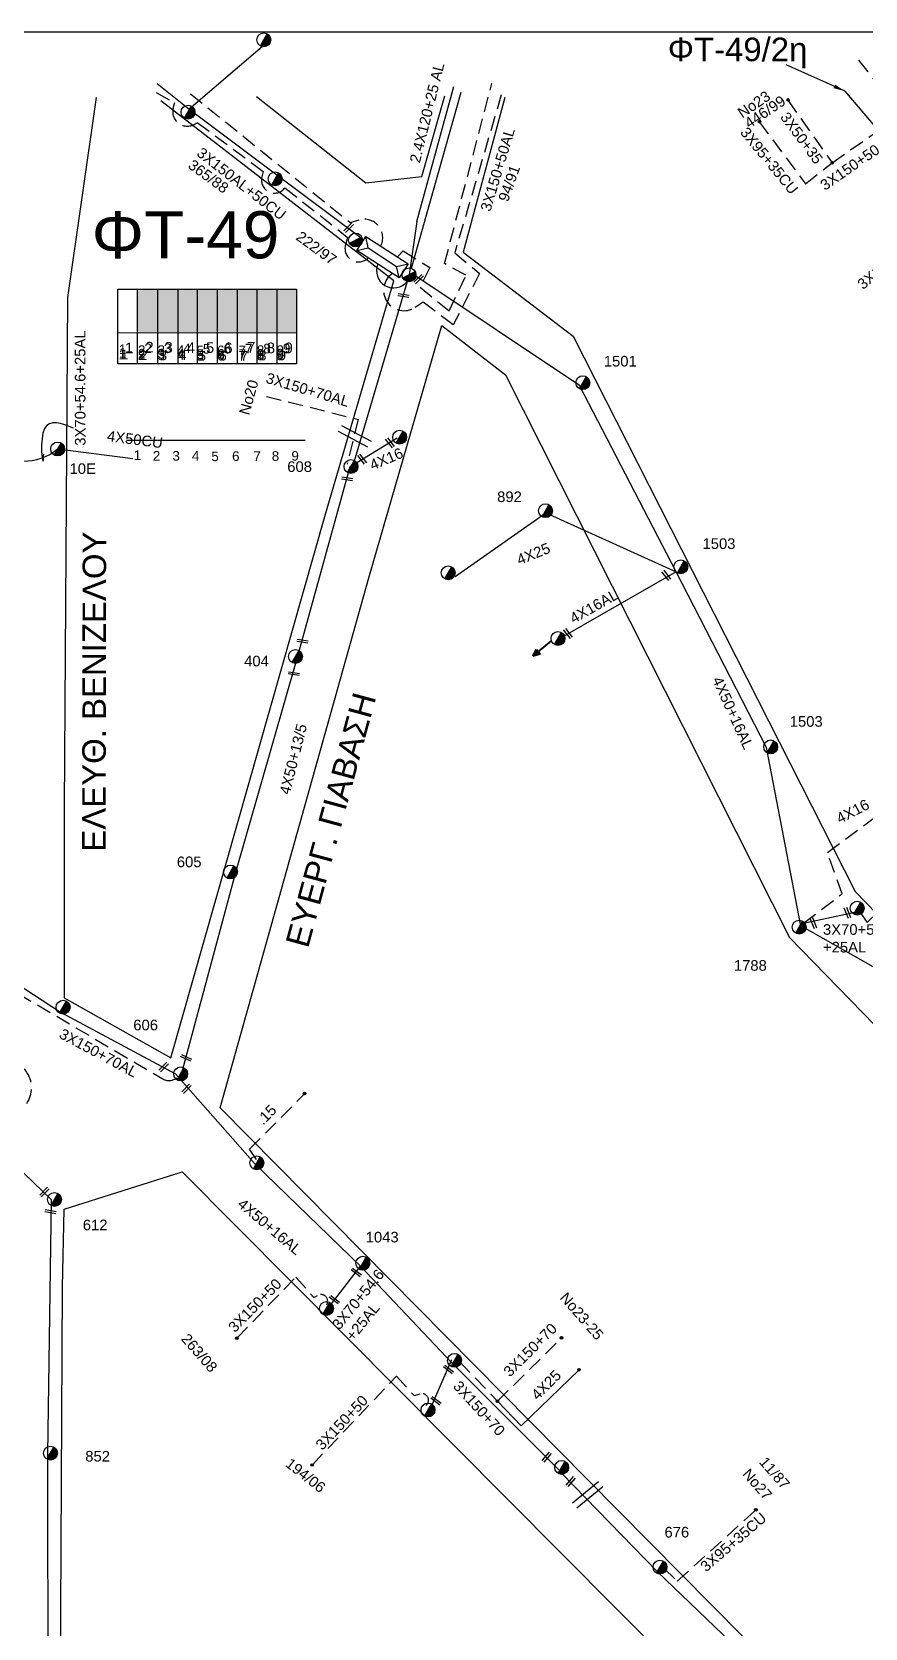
# Model space of a CAD drawing. Header units: millimetres. Extents: x 839 to 3144, y 747 to 1790.
# Drawn here: x 1773.4 to 1914.9, y 1506.4 to 1777.4 of the extents above; entities that cross this region are included whole.
import ezdxf
from ezdxf.enums import TextEntityAlignment as Align

# ---------------------------------------------------------------- set-up
doc = ezdxf.new("R2010")
doc.units = ezdxf.units.MM
doc.linetypes.add('DASHED', pattern=[19.05, 12.7, -6.35])
for name, color, linetype in [('Pillar OTE', 7, 'Continuous'), ('Γέφυρες Εναερίου Δικτύου', 7, 'DASHED'), ('Γυμνά εναέρια ΧΤ (3Φ)   4x16AL', 7, 'Continuous'), ('Γυμνά εναέρια ΧΤ και ΦΟΠ (3Φ)   4x50+16AL', 7, 'Continuous'), ('Εναέρια παροχή ΧΤ 4x16', 7, 'SYN_LINE'), ('Εναέρια παροχή ΧΤ 4x25', 7, 'SYN_LINE'), ('Επίτονοι', 7, 'Continuous'), ('Επιγραφές - Σχήματα', 7, 'Continuous'), ('Καλώδια ΧΤ   3x150+50AL', 7, 'DASHED'), ('Καλώδια ΧΤ   3x150+70AL', 7, 'DASHED'), ('Καλώδια ΧΤ   3x150AL+50CU', 7, 'DASHED'), ('Καλώδια ΧΤ   3x48+38+16.5', 7, 'DASHED'), ('Καλώδια ΧΤ   3x95+35CU', 7, 'DASHED'), ('Καλώδια ΧΤ   4x50+13-5', 7, 'Continuous'), ('Καλώδια ΧΤ   4x50CU', 7, 'DASHED'), ('Μηχανική τομή', 7, 'Continuous'), ('Στύλος ΦΜ', 7, 'Continuous'), ('Στύλος ΦΜ @ 1', 7, 'Continuous'), ('Συνδέσεις', 7, 'Continuous'), ('Συνεστραμμένα ΧΤ   3x70+54.6+25AL', 7, 'SYN_LINE'), ('Τομή', 7, 'Continuous'), ('Υποσταθμός εναέριος 2 στύλων', 7, 'Continuous'), ('Υποσταθμός πόλεως', 7, 'Continuous'), ('Υπόβαθρο ΔΕΗ', 7, 'Continuous'), ('Υπόγεια Καλώδια Δικτύου ΧΤ   .15', 7, 'DASHED')]:
    doc.layers.add(name, color=color, linetype=linetype)
doc.styles.get("Standard").update_dxf_attribs({"font": 'ARIAL.TTF'})
doc.linetypes.add('SYN_LINE', pattern='A,0.5,-0.0001,["/\\/\\/\\/",Standard,S=0.1,R=0,X=0,Y=-0.05],-0.25', length=0.7501)
doc.dimstyles.new('ISO-25', dxfattribs={"dimtxt": 2.5, "dimasz": 2.5, "dimexe": 1.25, "dimexo": 0.625, "dimtad": 1, "dimtxsty": 'Standard', "dimcen": 2.5, "dimadec": 0, "dimazin": 0, "dimtfac": 1, "dimtmove": 0, "dimatfit": 3, "dimfxl": 1, "dimarcsym": 0})

# ---------------------------------------------------------------- blocks, each defined once
blk = doc.blocks.new('ΥΠΑΡΧΩΝ ΤΣΙΜΕΝΤΕΝΙΟΣ ΣΤΥΛΟΣ')
at = {"layer": 'Στύλος ΦΜ'}
blk.add_hatch(color=7, dxfattribs=at).paths.add_polyline_path([(-1.29, -2.28, 0.574793), (2.62, 0, 0.268822), (1.3, 2.27)])
at = {"layer": 'Στύλος ΦΜ', "color": 7}
blk.add_line((-1.29, -2.28), (1.3, 2.27), dxfattribs=at)
blk.add_circle((0, 0), 2.62, dxfattribs=at)
at = {"layer": 'Στύλος ΦΜ', "flags": 4}
for tag, p in [('ΑΡΙΘΜΟΣ', (-4.68, 8.05)), ('ΤΥΠΟΣ', (-4.91, 3.03))]:
    blk.add_attdef(tag, p, '', height=4, dxfattribs=at)
blk = doc.blocks.new('ΤΟΜΗ')
at = {"layer": 'Τομή', "ltscale": 40}
for p, q in [((-5.68, 0), (5.68, 0)), ((5.68, -2.33), (-5.68, -2.33))]:
    blk.add_line(p, q, dxfattribs=at)
blk = doc.blocks.new('ΕΠΙΤΟΝΟΣ')
at = {"layer": 'Επίτονοι', "lineweight": 40, "ltscale": 40}
blk.add_hatch(color=256, dxfattribs=at).paths.add_polyline_path([(-1.13, 6.47), (0, 9.1), (1.13, 6.47)])
for p, q in [((-1.13, 6.47), (0, 9.1)), ((1.13, 6.47), (-1.13, 6.47)), ((-1.13, 6.47), (0, 6.47)), ((0, 9.1), (1.13, 6.47)), ((0, 6.47), (0, 0))]:
    blk.add_line(p, q, dxfattribs=at)
blk = doc.blocks.new('ΥΠΟΣΤΑΘΜΟΣ ΕΝΑΕΡΙΟΣ ΕΠΙ 2 ΣΤΥΛΩΝ')
at = {"layer": 'Υποσταθμός εναέριος 2 στύλων', "linetype": 'Continuous'}
for points in [[(-11.97, -2.11, 0.574793), (-8.45, -0.07, 0.268822), (-9.64, 1.98)], [(9.68, -2.15, 0.574793), (13.19, -0.1, 0.268822), (12.01, 1.95)]]:
    blk.add_hatch(color=256, dxfattribs=at).paths.add_polyline_path(points)
for p, q in [((-11.97, -2.11), (-9.64, 1.98)), ((9.68, -2.15), (12.01, 1.95))]:
    blk.add_line(p, q, dxfattribs=at)
for centre in [(-10.81, -0.07), (10.84, -0.1)]:
    blk.add_circle(centre, 2.36, dxfattribs=at)
at = {"layer": 'Υποσταθμός πόλεως', "linetype": 'Continuous', "ltscale": 40}
blk.add_lwpolyline([(-8.57, 2.82), (8.57, 2.82), (8.57, -2.82), (-8.57, -2.82)], close=True, dxfattribs=at)
for points in [[(-5.75, 0), (-8.57, 2.82)], [(-8.57, -2.82), (-5.75, 0)], [(-5.75, 0), (5.75, 0)], [(5.75, 0), (8.57, 2.82)], [(8.57, -2.82), (5.75, 0)]]:
    blk.add_lwpolyline(points, dxfattribs=at)
at = {"layer": 'Υποσταθμός εναέριος 2 στύλων', "ltscale": 40, "flags": 1}
for tag, p in [('ΜΕΤΑΣΧΗΜΑΤΙΣΜΟΣ', (14.09, 2.51)), ('ΙΣΧΥΣ', (14.07, -0.28)), ('ΑΡΙΘΜΟΣ', (14.19, -3))]:
    blk.add_attdef(tag, p, '', height=1.8, dxfattribs=at)
blk = doc.blocks.new('ΜΗΧΑΝΙΚΗ ΤΟΜΗ')
at = {"layer": 'Μηχανική τομή', "ltscale": 40}
for p, q in [((-1.89, 0.78), (1.89, 0.78)), ((1.89, 0), (-1.89, 0))]:
    blk.add_line(p, q, dxfattribs=at)
blk = doc.blocks.new('A$C3F94617C')
at = {"layer": 'Μηχανική τομή', "xscale": 0.5, "yscale": 0.5, "zscale": 0.5}
blk.add_blockref('ΜΗΧΑΝΙΚΗ ΤΟΜΗ', (0.95, 0), dxfattribs=at)
blk = doc.blocks.new('_ΣΥΝΔΕΣΗ')
at = {"layer": 'Συνδέσεις', "linetype": 'SYN_LINE', "ltscale": 40}
blk.add_hatch(color=256, dxfattribs=at).paths.add_polyline_path([(0.5, -0.01, 1), (-0.5, -0.01, 1)])
at = {"layer": 'Συνδέσεις'}
blk.add_circle((0, -0.01), 0.5, dxfattribs=at)

msp = doc.modelspace()

# ---------------------------------------------------------------- hatches: boundary and pattern name
at = {"layer": 'Καλώδια ΧΤ   3x150AL+50CU', "linetype": 'DASHED', "ltscale": 0.2}
h = msp.add_hatch(color=1, dxfattribs=at)
h.dxf.hatch_style = 1
h.paths.add_polyline_path([(1794.81, 1733.7), (1791.37, 1733.7), (1791.37, 1726.34), (1794.81, 1726.34)])
h = msp.add_hatch(color=151, dxfattribs=at)
h.dxf.hatch_style = 1
h.paths.add_polyline_path([(1798.25, 1733.7), (1794.81, 1733.7), (1794.81, 1726.34), (1798.25, 1726.34)])
h = msp.add_hatch(color=62, dxfattribs=at)
h.dxf.hatch_style = 1
h.paths.add_polyline_path([(1801.55, 1733.7), (1798.25, 1733.7), (1798.25, 1726.34), (1801.55, 1726.33)])
h = msp.add_hatch(color=173, dxfattribs=at)
h.dxf.hatch_style = 1
h.paths.add_polyline_path([(1804.94, 1733.7), (1801.55, 1733.7), (1801.55, 1726.33), (1804.94, 1726.33)])
h = msp.add_hatch(color=2, dxfattribs=at)
h.dxf.hatch_style = 1
h.paths.add_polyline_path([(1808.33, 1733.7), (1804.94, 1733.7), (1804.94, 1726.33), (1808.33, 1726.33)])
h = msp.add_hatch(color=30, dxfattribs=at)
h.dxf.hatch_style = 1
h.paths.add_polyline_path([(1811.67, 1733.7), (1808.33, 1733.7), (1808.33, 1726.33), (1811.67, 1726.32)])
h = msp.add_hatch(color=133, dxfattribs=at)
h.dxf.hatch_style = 1
h.paths.add_polyline_path([(1815.06, 1733.7), (1811.67, 1733.7), (1811.67, 1726.32), (1815.06, 1726.32)])
h = msp.add_hatch(color=27, dxfattribs=at)
h.dxf.hatch_style = 1
h.paths.add_polyline_path([(1818.38, 1733.7), (1815.06, 1733.7), (1815.06, 1726.32), (1818.38, 1726.32)])

# ---------------------------------------------------------------- linework, layer by layer
at = {"layer": 'Pillar OTE', "ltscale": 40}
for points in [[(1788.04, 1721.06), (1788.04, 1733.7), (1818.38, 1733.7), (1818.38, 1721.03), (1788.04, 1721.06)], [(1791.37, 1721.06), (1791.37, 1733.7)], [(1794.81, 1721.06), (1794.81, 1733.7)], [(1798.25, 1721.05), (1798.25, 1733.7)], [(1801.55, 1721.05), (1801.55, 1733.7)], [(1804.93, 1721.05), (1804.94, 1733.7)], [(1808.33, 1721.04), (1808.33, 1733.7)], [(1811.67, 1721.04), (1811.67, 1733.7)], [(1815.06, 1721.04), (1815.06, 1733.7)], [(1788.04, 1726.35), (1818.38, 1726.32)], [(1789.48, 1708.1), (1819.82, 1708.07)]]:
    msp.add_lwpolyline(points, dxfattribs=at)
at = {"layer": 'Γέφυρες Εναερίου Δικτύου', "color": 173, "linetype": 'SYN_LINE', "ltscale": 15}
msp.add_lwpolyline([(1800.09, 1764.26), (1813, 1775.31)], dxfattribs=at)
at = {"layer": 'Γέφυρες Εναερίου Δικτύου', "color": 133, "ltscale": 0.2}
msp.add_lwpolyline([(1913.81, 1772.57), (1924.82, 1758.92), (1923.98, 1757.6), (1934.72, 1744.65, -1.020394), (1935.85, 1740.32)], format="xyb", dxfattribs=at)
at = {"layer": 'Γέφυρες Εναερίου Δικτύου', "color": 151, "linetype": 'SYN_LINE', "ltscale": 10}
msp.add_lwpolyline([(1904.49, 1626.1), (1913.19, 1627.96)], dxfattribs=at)
at = {"layer": 'Γέφυρες Εναερίου Δικτύου', "color": 173, "linetype": 'SYN_LINE', "ltscale": 10}
for points in [[(1824.14, 1561.25), (1829.25, 1567.85)], [(1841.31, 1544.1), (1844.74, 1552.04)]]:
    msp.add_lwpolyline(points, dxfattribs=at)
at = {"layer": 'Γυμνά εναέρια ΧΤ (3Φ)   4x16AL', "color": 151, "ltscale": 0.2}
msp.add_lwpolyline([(1882.85, 1685.74), (1863.18, 1674.5)], dxfattribs=at)
at = {"layer": 'Γυμνά εναέρια ΧΤ και ΦΟΠ (3Φ)   4x50+16AL', "color": 151, "ltscale": 0.2}
msp.add_lwpolyline([(1943.66, 1596.36), (1927.65, 1612.26), (1904.02, 1625.62), (1898.16, 1655.91), (1882.85, 1685.74), (1866.42, 1717.36), (1838.27, 1736.17)], dxfattribs=at)
at = {"layer": 'Γυμνά εναέρια ΧΤ και ΦΟΠ (3Φ)   4x50+16AL', "color": 173, "ltscale": 0.2}
msp.add_lwpolyline([(1765.98, 1619.02), (1778.29, 1610.97), (1797.83, 1600.53), (1811.34, 1585.16), (1829.25, 1567.85), (1844.75, 1551.48), (1862.92, 1533.32)], dxfattribs=at)
at = {"layer": 'Γυμνά εναέρια ΧΤ και ΦΟΠ (3Φ)   4x50+16AL', "color": 85, "ltscale": 0.2}
msp.add_lwpolyline([(1863.43, 1532.69), (1879.6, 1516.06), (1900.58, 1495.93), (1921.76, 1474.63), (1941.72, 1454.21), (1958.8, 1437.59), (1970.95, 1425.57)], dxfattribs=at)
at = {"layer": 'Εναέρια παροχή ΧΤ 4x16', "color": 133, "ltscale": 20}
msp.add_lwpolyline([(1827.45, 1703.56), (1835.45, 1708.48)], dxfattribs=at)
at = {"layer": 'Εναέρια παροχή ΧΤ 4x16', "color": 151, "linetype": 'DASHED', "ltscale": 0.2}
msp.add_lwpolyline([(1904.49, 1626.1), (1911.01, 1631.08), (1908.52, 1638.08), (1919.71, 1646.37)], dxfattribs=at)
at = {"layer": 'Εναέρια παροχή ΧΤ 4x25', "color": 151, "linetype": 'SYN_LINE', "ltscale": 20}
msp.add_lwpolyline([(1845.3, 1684.95), (1860.72, 1695.75), (1882.85, 1685.74)], dxfattribs=at)
at = {"layer": 'Εναέρια παροχή ΧΤ 4x25', "color": 173, "ltscale": 20}
msp.add_lwpolyline([(1852.5, 1544.96), (1856.53, 1540.75), (1866.36, 1550.29)], dxfattribs=at)
at = {"layer": 'Επιγραφές - Σχήματα'}
msp.add_lwpolyline([(875.79, 1777.39), (2904.25, 1777.39), (2904.25, 763.69), (875.79, 763.69)], close=True, dxfattribs=at)
at = {"layer": 'Επιγραφές - Σχήματα', "color": 27, "linetype": 'Continuous', "ltscale": 0.2}
msp.add_arc((1834.88, 1736.84), 2.91, 157.1522, 321.618, dxfattribs=at)
at = {"layer": 'Επιγραφές - Σχήματα', "ltscale": 10}
msp.add_spline([(1780.52, 1710.14), (1775.6, 1710.08), (1775.38, 1704.7), (1775.45, 1705.7)], degree=3, dxfattribs=at)
at = {"layer": 'Καλώδια ΧΤ   3x150+50AL', "color": 1, "ltscale": 0.2}
msp.add_lwpolyline([(1853.15, 1766.69), (1845.24, 1739.88), (1849.46, 1736.38), (1844.97, 1727.67), (1839.88, 1731.51), (1838.51, 1730.62, -0.982398), (1834.65, 1736.39, -0.329216)], format="xyb", dxfattribs=at)
at = {"layer": 'Καλώδια ΧΤ   3x150+50AL', "color": 133, "ltscale": 0.2}
msp.add_lwpolyline([(1835.5, 1739.19), (1836.46, 1740.21), (1840.99, 1737.4), (1839.39, 1734.05), (1844.28, 1730.04), (1847.14, 1736.08), (1843.51, 1738.05), (1851.54, 1768.61)], dxfattribs=at)
at = {"layer": 'Καλώδια ΧΤ   3x150+50AL', "color": 151, "ltscale": 0.2}
msp.add_lwpolyline([(1914.08, 1627.88), (1915.28, 1626.19), (1925.58, 1636.48)], dxfattribs=at)
at = {"layer": 'Καλώδια ΧΤ   3x150+50AL', "color": 173, "ltscale": 0.2}
for points in [[(1808.29, 1555.69), (1818.27, 1566.03), (1821.3, 1562.53), (1821.96, 1562.91, -0.787419), (1823.48, 1561.3, 1.020499)], [(1821.06, 1534.15), (1835.35, 1549.2), (1838.36, 1545.91), (1839.36, 1546.19, -0.821283), (1840.36, 1544.24, 3.414826)]]:
    msp.add_lwpolyline(points, format="xyb", dxfattribs=at)
at = {"layer": 'Καλώδια ΧΤ   3x150+70AL', "color": 133, "ltscale": 0.2}
msp.add_lwpolyline([(1813.28, 1715.52), (1828.85, 1711.61), (1826.96, 1703.99)], dxfattribs=at)
msp.add_lwpolyline([(1767.95, 1593.27), (1769.44, 1593.51, 0.734507), (1770.74, 1602.36), (1771.08, 1614.16), (1795.69, 1599.65, 0.358894), (1798.28, 1600.06)], format="xyb", dxfattribs=at)
at = {"layer": 'Καλώδια ΧΤ   3x150+70AL', "color": 173, "ltscale": 0.2}
msp.add_lwpolyline([(1846.07, 1551.66), (1852.5, 1544.96), (1863.41, 1555.72)], dxfattribs=at)
at = {"layer": 'Καλώδια ΧΤ   3x150AL+50CU', "color": 2, "ltscale": 0.2}
msp.add_lwpolyline([(1794.54, 1767.1), (1797.67, 1765.34), (1797.45, 1764.59, 0.75624), (1801.5, 1762.03), (1812.73, 1753.72), (1812.49, 1752.78, 0.830764), (1816.41, 1750.94), (1827.04, 1742.51), (1826.69, 1741.26, 0.778789), (1830.55, 1739.04, 0.778789)], format="xyb", dxfattribs=at)
at = {"layer": 'Καλώδια ΧΤ   3x150AL+50CU', "color": 173, "linetype": 'Continuous', "ltscale": 0.2}
msp.add_lwpolyline([(1829.12, 1742.54), (1814.8, 1753.26), (1800.09, 1764.26), (1794.7, 1768.59)], dxfattribs=at)
at = {"layer": 'Καλώδια ΧΤ   3x150AL+50CU', "color": 30, "ltscale": 0.2}
msp.add_lwpolyline([(1800.37, 1766.9), (1827.46, 1745.05), (1828.99, 1745.48, -0.658254), (1832.65, 1741, -1.690896)], format="xyb", dxfattribs=at)
at = {"layer": 'Καλώδια ΧΤ   3x48+38+16.5', "color": 27, "linetype": 'Continuous', "ltscale": 0.2}
msp.add_lwpolyline([(1776.44, 1420.67), (1775.92, 1459.95), (1776.22, 1493.5), (1776.15, 1535.98), (1776.74, 1579.14), (1767.51, 1588.02)], dxfattribs=at)
at = {"layer": 'Καλώδια ΧΤ   3x95+35CU', "color": 1, "ltscale": 0.2}
for points in [[(1901.81, 1765.8), (1909.33, 1755.15)], [(1896.96, 1762.12), (1904.8, 1751.6), (1909.33, 1755.15), (1919.99, 1762.67)]]:
    msp.add_lwpolyline(points, dxfattribs=at)
at = {"layer": 'Καλώδια ΧΤ   3x95+35CU', "color": 85, "ltscale": 0.2}
msp.add_lwpolyline([(1880.78, 1516.54), (1883.03, 1514.37), (1896.4, 1526.52)], dxfattribs=at)
at = {"layer": 'Καλώδια ΧΤ   4x50+13-5', "color": 1, "ltscale": 0.2}
msp.add_lwpolyline([(1837.17, 1735.03), (1827.87, 1703.55)], dxfattribs=at)
at = {"layer": 'Καλώδια ΧΤ   4x50+13-5', "color": 133, "ltscale": 0.2}
msp.add_lwpolyline([(1827.45, 1703.56), (1818.46, 1671.2), (1808.03, 1634.7), (1798.79, 1600.38)], dxfattribs=at)
at = {"layer": 'Καλώδια ΧΤ   4x50CU', "color": 85, "linetype": 'SYN_LINE', "ltscale": 15}
msp.add_line((1777.81, 1706.59), (1790.6, 1704.96), dxfattribs=at)
at = {"layer": 'Συνεστραμμένα ΧΤ   3x70+54.6+25AL', "color": 27, "ltscale": 20}
msp.add_line((1838.8, 1745.2), (1837.49, 1736.17), dxfattribs=at)
at = {"layer": 'Συνεστραμμένα ΧΤ   3x70+54.6+25AL', "color": 62, "ltscale": 20}
msp.add_lwpolyline([(1837.9, 1737.27), (1846.33, 1767.16)], dxfattribs=at)
at = {"layer": 'Συνεστραμμένα ΧΤ   3x70+54.6+25AL', "color": 27, "ltscale": 20}
msp.add_lwpolyline([(1838.8, 1745.2), (1845.07, 1768.13)], dxfattribs=at)
at = {"layer": 'Συνεστραμμένα ΧΤ   3x70+54.6+25AL', "color": 85, "ltscale": 10}
msp.add_arc((1772.06, 1713.62), 9.08, 229.1986, 309.3086, dxfattribs=at)
at = {"layer": 'Υπόβαθρο ΔΕΗ'}
for points in [[(1853.75, 1766.27), (1846.66, 1739.98), (1865.36, 1725.73), (1913.23, 1631.46), (1970.73, 1572.17), (2007.75, 1533.95), (2037.49, 1503.25), (2076.79, 1557.95), (2086.87, 1567.08), (2041.5, 1618.61), (1991.77, 1675.44), (1942.12, 1731.42), (1911.52, 1767.33)], [(1784.35, 1766.27), (1779.48, 1732.3), (1778.9, 1645.71), (1778.9, 1613.41), (1797.01, 1603.25), (1823.32, 1695.51), (1834.87, 1735.12), (1795.32, 1765.68)], [(1811.55, 1766.44), (1830.17, 1751.76), (1839.65, 1752.87), (1843.58, 1766.53)]]:
    msp.add_lwpolyline(points, dxfattribs=at)
for points in [[(1843.06, 1727.54), (1853.88, 1719.17), (1902.07, 1623.65), (1978.49, 1545.16), (2029.22, 1491.88), (1977.84, 1420.54), (1915.36, 1483.57), (1867.72, 1531.7), (1805.42, 1594.72), (1830.64, 1684.69)], [(1778.89, 1577.56), (1798.96, 1583.88), (1909.52, 1472.72), (1970.73, 1410.46), (1948.73, 1379.6), (1846.82, 1411.24), (1777.97, 1432.06), (1778.62, 1564.28)]]:
    msp.add_lwpolyline(points, close=True, dxfattribs=at)
at = {"layer": 'Υπόγεια Καλώδια Δικτύου ΧΤ   .15', "color": 173, "ltscale": 0.2}
msp.add_lwpolyline([(1811.58, 1585.95), (1810.41, 1587.71), (1819.74, 1597.14)], dxfattribs=at)

# ---------------------------------------------------------------- block references
at = {"layer": 'Επίτονοι', "xscale": 0.4500000000000376, "yscale": 0.4500000000000376, "zscale": 0.4500000000000376, "rotation": 130.0157142716292}
msp.add_blockref('ΕΠΙΤΟΝΟΣ', (1861.66, 1674.04), dxfattribs=at)
at = {"layer": 'Επιγραφές - Σχήματα', "ltscale": 0.2}
for p, rotation in [((1826.68, 1743.35), 44.78839796219406), ((1838.57, 1734.62), 44.78839796219406), ((1835.57, 1732.58), 351.4086007391318), ((1833.49, 1708.27), 308.2703238247083), ((1828.76, 1705.5), 308.2703238247083), ((1825.99, 1701.49), 351.4086007391317), ((1880.42, 1685.76), 308.2703238247082), ((1863.72, 1675.9), 308.2703238247082), ((1818.44, 1673.9), 351.4086007391317), ((1816.97, 1668.4), 351.4086007391317), ((1911.38, 1628.65), 291.8877177860319), ((1905.6, 1626.91), 291.8877177860319), ((1795.27, 1600.87), 44.78839796219406), ((1798.68, 1603.44), 335.7711673222159), ((1799.15, 1597.2), 44.78839796219406), ((1775.03, 1579.66), 44.78839796219407), ((1775.61, 1577.1), 349.7935458327523), ((1827.66, 1567.23), 322.386191409652), ((1823.94, 1562.61), 322.3861914096518), ((1843.31, 1550.77), 322.3861914096518), ((1841.19, 1545.44), 322.3861914096518), ((1860.39, 1534.62), 49.29068403374723), ((1864.47, 1530.45), 49.29068403374722)]:
    msp.add_blockref('A$C3F94617C', p, dxfattribs=dict(at, rotation=rotation))
at = {"layer": 'Στύλος ΦΜ @ 1', "ltscale": 40, "xscale": 0.4499999999998181, "yscale": 0.4499999999998181, "zscale": 0.4499999999998181}
for p in [(1812.82, 1776.05), (1799.95, 1763.77), (1814.74, 1752.45), (1835.88, 1708.59), (1844.14, 1685.56), (1862.77, 1674.43), (1913.59, 1628.65), (1778.73, 1611.82), (1811.64, 1585.41), (1823.45, 1560.69), (1845.2, 1551.88), (1840.7, 1543.45), (1863.39, 1533.71)]:
    msp.add_blockref('ΥΠΑΡΧΩΝ ΤΣΙΜΕΝΤΕΝΙΟΣ ΣΤΥΛΟΣ', p, dxfattribs=at)
at = {"layer": 'Στύλος ΦΜ @ 1', "ltscale": 40}
ref = msp.add_blockref('ΥΠΑΡΧΩΝ ΤΣΙΜΕΝΤΕΝΙΟΣ ΣΤΥΛΟΣ', (1867, 1717.84), dxfattribs=dict(at, xscale=0.4499999999998181, yscale=0.4499999999998181, zscale=0.4499999999998181))
ref.add_attrib('ΤΥΠΟΣ', '1501', (1870.55, 1720.59), dxfattribs={"layer": 'Στύλος ΦΜ', "height": 1.8, "flags": 4})
ref = msp.add_blockref('ΥΠΑΡΧΩΝ ΤΣΙΜΕΝΤΕΝΙΟΣ ΣΤΥΛΟΣ', (1777.81, 1706.59), dxfattribs=dict(at, xscale=0.4499999999998181, yscale=0.4499999999998181, zscale=0.4499999999998181))
ref.add_attrib('ΤΥΠΟΣ', '10Ε', (1779.83, 1702.35), dxfattribs={"layer": 'Στύλος ΦΜ', "height": 1.8, "flags": 4})
ref = msp.add_blockref('ΥΠΑΡΧΩΝ ΤΣΙΜΕΝΤΕΝΙΟΣ ΣΤΥΛΟΣ', (1827.62, 1703.6), dxfattribs=dict(at, xscale=0.4499999999998181, yscale=0.4499999999998181, zscale=0.4499999999998181))
ref.add_attrib('ΤΥΠΟΣ', '608', (1816.8, 1702.69), dxfattribs={"layer": 'Στύλος ΦΜ', "height": 1.8, "flags": 4})
ref = msp.add_blockref('ΥΠΑΡΧΩΝ ΤΣΙΜΕΝΤΕΝΙΟΣ ΣΤΥΛΟΣ', (1860.65, 1696.11), dxfattribs=dict(at, xscale=0.4499999999998181, yscale=0.4499999999998181, zscale=0.4499999999998181))
ref.add_attrib('ΤΥΠΟΣ', '892', (1852.44, 1697.58), dxfattribs={"layer": 'Στύλος ΦΜ', "height": 1.8, "flags": 4})
ref = msp.add_blockref('ΥΠΑΡΧΩΝ ΤΣΙΜΕΝΤΕΝΙΟΣ ΣΤΥΛΟΣ', (1883.62, 1686.58), dxfattribs=dict(at, xscale=0.4499999999998181, yscale=0.4499999999998181, zscale=0.4499999999998181))
ref.add_attrib('ΤΥΠΟΣ', '1503', (1887.31, 1689.62), dxfattribs={"layer": 'Στύλος ΦΜ', "height": 1.8, "flags": 4})
ref = msp.add_blockref('ΥΠΑΡΧΩΝ ΤΣΙΜΕΝΤΕΝΙΟΣ ΣΤΥΛΟΣ', (1818.21, 1671.36), dxfattribs=dict(at, xscale=0.4499999999998181, yscale=0.4499999999998181, zscale=0.4499999999998181))
ref.add_attrib('ΤΥΠΟΣ', '404', (1809.48, 1669.69), dxfattribs={"layer": 'Στύλος ΦΜ', "height": 1.8, "flags": 4})
ref = msp.add_blockref('ΥΠΑΡΧΩΝ ΤΣΙΜΕΝΤΕΝΙΟΣ ΣΤΥΛΟΣ', (1898.88, 1656.01), dxfattribs=dict(at, xscale=0.4499999999998181, yscale=0.4499999999998181, zscale=0.4499999999998181))
ref.add_attrib('ΤΥΠΟΣ', '1503', (1902.13, 1659.44), dxfattribs={"layer": 'Στύλος ΦΜ', "height": 1.8, "flags": 4})
ref = msp.add_blockref('ΥΠΑΡΧΩΝ ΤΣΙΜΕΝΤΕΝΙΟΣ ΣΤΥΛΟΣ', (1807.16, 1634.79), dxfattribs=dict(at, xscale=0.4499999999998181, yscale=0.4499999999998181, zscale=0.4499999999998181))
ref.add_attrib('ΤΥΠΟΣ', '605', (1798.05, 1635.6), dxfattribs={"layer": 'Στύλος ΦΜ', "height": 1.8, "flags": 4})
ref = msp.add_blockref('ΥΠΑΡΧΩΝ ΤΣΙΜΕΝΤΕΝΙΟΣ ΣΤΥΛΟΣ', (1903.73, 1625.43), dxfattribs=dict(at, xscale=0.4499999999998181, yscale=0.4499999999998181, zscale=0.4499999999998181))
ref.add_attrib('ΤΥΠΟΣ', '1788', (1892.64, 1618.02), dxfattribs={"layer": 'Στύλος ΦΜ', "height": 1.8, "flags": 4})
ref = msp.add_blockref('ΥΠΑΡΧΩΝ ΤΣΙΜΕΝΤΕΝΙΟΣ ΣΤΥΛΟΣ', (1798.7, 1600.5), dxfattribs=dict(at, xscale=0.4499999999998181, yscale=0.4499999999998181, zscale=0.4499999999998181))
ref.add_attrib('ΤΥΠΟΣ', '606', (1790.66, 1607.91), dxfattribs={"layer": 'Στύλος ΦΜ', "height": 1.8, "flags": 4})
ref = msp.add_blockref('ΥΠΑΡΧΩΝ ΤΣΙΜΕΝΤΕΝΙΟΣ ΣΤΥΛΟΣ', (1777.27, 1579.18), dxfattribs=dict(at, xscale=0.4499999999998181, yscale=0.4499999999998181, zscale=0.4499999999998181))
ref.add_attrib('ΤΥΠΟΣ', '612', (1782.08, 1573.97), dxfattribs={"layer": 'Στύλος ΦΜ', "height": 1.8, "flags": 4})
ref = msp.add_blockref('ΥΠΑΡΧΩΝ ΤΣΙΜΕΝΤΕΝΙΟΣ ΣΤΥΛΟΣ', (1829.64, 1568.36), dxfattribs=dict(at, xscale=0.4499999999998181, yscale=0.4499999999998181, zscale=0.4499999999998181))
ref.add_attrib('ΤΥΠΟΣ', '1043', (1830.12, 1571.9), dxfattribs={"layer": 'Στύλος ΦΜ', "height": 1.8, "flags": 4})
ref = msp.add_blockref('ΥΠΑΡΧΩΝ ΤΣΙΜΕΝΤΕΝΙΟΣ ΣΤΥΛΟΣ', (1776.58, 1536.13), dxfattribs=dict(at, xscale=0.4499999999998181, yscale=0.4499999999998181, zscale=0.4499999999998181))
ref.add_attrib('ΤΥΠΟΣ', '852', (1782.5, 1534.7), dxfattribs={"layer": 'Στύλος ΦΜ', "height": 1.8, "flags": 4})
ref = msp.add_blockref('ΥΠΑΡΧΩΝ ΤΣΙΜΕΝΤΕΝΙΟΣ ΣΤΥΛΟΣ', (1880.09, 1516.76), dxfattribs=dict(at, xscale=0.4499999999998181, yscale=0.4499999999998181, zscale=0.4499999999998181))
ref.add_attrib('ΤΥΠΟΣ', '676', (1880.86, 1521.81), dxfattribs={"layer": 'Στύλος ΦΜ', "height": 1.8, "flags": 4})
at = {"layer": 'Συνδέσεις', "xscale": 0.4500000000000455, "yscale": 0.4500000000000455, "zscale": 0.4500000000000455}
for p in [(1901.84, 1765.84), (1896.99, 1762.15), (1909.36, 1755.19), (1819.75, 1597.17), (1808.25, 1555.66), (1863.38, 1555.72), (1866.34, 1550.3), (1852.48, 1544.96), (1821.02, 1534.12), (1896.38, 1526.52)]:
    msp.add_blockref('_ΣΥΝΔΕΣΗ', p, dxfattribs=at)
at = {"layer": 'Τομή'}
for p, xscale, yscale, zscale, rotation in [((1828.54, 1709.26), 0.4999999999999596, 0.4999999999999596, 0.4999999999999596, 332.0715547793347), ((1867.44, 1529.52), 0.5000000000000194, 0.5000000000000194, 0.5000000000000194, 39.5839460149327)]:
    msp.add_blockref('ΤΟΜΗ', p, dxfattribs=dict(at, xscale=xscale, yscale=yscale, zscale=zscale, rotation=rotation))
at = {"layer": 'Υποσταθμός εναέριος 2 στύλων', "xscale": 0.4999999999999782, "yscale": 0.4999999999999782, "zscale": 0.4999999999999782, "rotation": 327.0697198125183}
msp.add_blockref('ΥΠΟΣΤΑΘΜΟΣ ΕΝΑΕΡΙΟΣ ΕΠΙ 2 ΣΤΥΛΩΝ', (1832.96, 1739.15), dxfattribs=at)

# ---------------------------------------------------------------- texts
at = {"ltscale": 30, "char_height": 1.63, "width": 11.2573, "attachment_point": 1}
for s, insert in [('1', (1788.2, 1724.33)), ('1', (1788.19, 1723.43)), ('1', (1788.22, 1723.72)), ('1', (1788.55, 1723.43)), ('1', (1788.55, 1723.43)), ('1', (1789.29, 1724.63)), ('2', (1791.43, 1723.3)), ('2', (1791.44, 1724.19)), ('2', (1791.46, 1723.58)), ('2', (1791.79, 1723.3)), ('2', (1791.79, 1723.3)), ('2', (1792.53, 1724.49)), ('3', (1794.77, 1724.19)), ('3', (1794.76, 1723.3)), ('3', (1794.79, 1723.58)), ('3', (1795.12, 1723.3)), ('3', (1795.12, 1723.3)), ('3', (1795.86, 1724.49)), ('4', (1798.07, 1724.19)), ('4', (1798.06, 1723.3)), ('4', (1798.09, 1723.58)), ('4', (1798.43, 1723.3)), ('4', (1798.43, 1723.3)), ('4', (1799.16, 1724.49)), ('5', (1801.37, 1724.11)), ('5', (1801.4, 1723.5)), ('5', (1802.47, 1724.41)), ('6', (1804.89, 1724.14)), ('6', (1804.92, 1723.53)), ('6', (1805.99, 1724.44)), ('7', (1808.52, 1724.14)), ('7', (1808.54, 1723.53)), ('7', (1809.61, 1724.44)), ('8', (1811.63, 1723.27)), ('8', (1811.64, 1724.17)), ('8', (1811.66, 1723.56)), ('8', (1811.99, 1723.27)), ('8', (1811.99, 1723.27)), ('8', (1812.73, 1724.46)), ('9', (1814.97, 1724.19)), ('9', (1814.96, 1723.3)), ('9', (1814.99, 1723.58)), ('9', (1815.32, 1723.3)), ('9', (1815.32, 1723.3)), ('9', (1816.06, 1724.49)), ('5', (1801.37, 1723.22)), ('5', (1801.73, 1723.22)), ('5', (1801.73, 1723.22)), ('6', (1804.89, 1723.24)), ('6', (1805.25, 1723.24)), ('6', (1805.25, 1723.24)), ('7', (1808.52, 1723.24)), ('7', (1808.88, 1723.24)), ('7', (1808.88, 1723.24)), ('1', (1790.73, 1706.37)), ('2', (1793.97, 1706.24)), ('3', (1797.3, 1706.24)), ('4', (1800.6, 1706.24)), ('5', (1803.91, 1706.16)), ('6', (1807.43, 1706.19)), ('7', (1811.05, 1706.19)), ('8', (1814.17, 1706.21)), ('9', (1817.5, 1706.24))]:
    msp.add_mtext(s, dxfattribs=dict(at, insert=insert))
at = {"layer": 'Γυμνά εναέρια ΧΤ (3Φ)   4x16AL', "linetype": 'SYN_LINE', "ltscale": 20}
msp.add_text('4X16AL', height=1.8, rotation=29.53, dxfattribs=at).set_placement((1868.87, 1679.88), align=Align.MIDDLE)
at = {"layer": 'Γυμνά εναέρια ΧΤ και ΦΟΠ (3Φ)   4x50+16AL', "linetype": 'SYN_LINE', "ltscale": 20}
for rotation, p in [(294.4645, (1892.48, 1661.8)), (319.8709, (1813.83, 1574.58))]:
    msp.add_text('4X50+16AL', height=1.8, rotation=rotation, dxfattribs=at).set_placement(p, align=Align.MIDDLE)
at = {"layer": 'Εναέρια παροχή ΧΤ 4x16', "linetype": 'SYN_LINE', "ltscale": 20}
for rotation, p in [(23.0866, (1833.62, 1704.91)), (27.5097, (1912.82, 1645.08))]:
    msp.add_text('4X16', height=1.8, rotation=rotation, dxfattribs=at).set_placement(p, align=Align.MIDDLE)
at = {"layer": 'Εναέρια παροχή ΧΤ 4x25', "linetype": 'SYN_LINE', "ltscale": 20}
for rotation, p in [(22.1473, (1858.6, 1688.8)), (44.9728, (1860.76, 1547.71))]:
    msp.add_text('4X25', height=1.8, rotation=rotation, dxfattribs=at).set_placement(p, align=Align.MIDDLE)
at = {"layer": 'Επιγραφές - Σχήματα', "ltscale": 0.2, "attachment_point": 1}
for s, insert, char_height, width in [('ΦΤ-49/2η', (1881.41, 1776.42), 4, 14.1894), ('ΦΤ-49', (1783.57, 1746.95), 8, 39.9345)]:
    msp.add_mtext(s, dxfattribs=dict(at, insert=insert, char_height=char_height, width=width))
for s, insert, char_height, width, rotation in [('Νο23', (1893.05, 1764.17), 1.8, 9.756, 33.938), ('446/99', (1894.23, 1762.42), 1.8, 9.756, 33.938), ('3Χ50+35', (1901.86, 1763.99), 1.8, 9.756, 306.5068), ('365/88', (1800.86, 1755.87), 1.8, 9.756, 323.7619), ('94/91', (1852.57, 1749.03), 1.8, 9.756, 70.3296), ('222/97', (1819.19, 1743.71), 1.8, 9.756, 323.7619), ('Νο20', (1808.59, 1712.71), 1.8, 9.756, 74.4573), ('ΕΛΕΥΘ. ΒΕΝΙΖΕΛΟΥ', (1781.96, 1638.23), 4, 68.291, 89.8958), ('ΕΥΕΡΓ. ΓΙΑΒΑΣΗ', (1816.46, 1622.73), 4, 68.291, 74.8164), ('Νο23-25', (1864.32, 1563.61), 1.8, 9.756, 311.1707), ('263/08', (1800.03, 1556.64), 1.8, 9.756, 311.1707), ('194/06', (1817.44, 1535.44), 1.8, 9.756, 321.9094), ('11/87', (1898.17, 1535.72), 1.8, 9.756, 311.1707), ('Νο27', (1895.32, 1533.69), 1.8, 9.756, 311.1707)]:
    msp.add_mtext(s, dxfattribs=dict(at, insert=insert, char_height=char_height, width=width, rotation=rotation))
at = {"layer": 'Καλώδια ΧΤ   3x150+50AL', "linetype": 'SYN_LINE', "ltscale": 20}
for s, rotation, p in [('3X150+50AL', 73.2858, (1852.52, 1754.03)), ('3X150+50AL', 39.9194, (1919.59, 1738.93)), ('3X150+50', 45.3438, (1811.3, 1561.21)), ('3X150+50', 46.725, (1826.05, 1541.33))]:
    msp.add_text(s, height=1.8, rotation=rotation, dxfattribs=at).set_placement(p, align=Align.MIDDLE)
at = {"layer": 'Καλώδια ΧΤ   3x150+70AL', "linetype": 'SYN_LINE', "ltscale": 20}
for s, rotation, p in [('3X150+70AL', 343.4891, (1820.28, 1716.65)), ('3X150+70AL', 331.8054, (1784.76, 1604.07)), ('3X150+70', 44.9728, (1858.05, 1553.66)), ('3X150+70', 312.4634, (1849.39, 1543.74))]:
    msp.add_text(s, height=1.8, rotation=rotation, dxfattribs=at).set_placement(p, align=Align.MIDDLE)
at = {"layer": 'Καλώδια ΧΤ   3x150AL+50CU', "linetype": 'SYN_LINE', "ltscale": 20}
msp.add_text('3X150AL+50CU', height=1.8, rotation=322.1514, dxfattribs=at).set_placement((1809.03, 1751.63), align=Align.MIDDLE)
at = {"layer": 'Καλώδια ΧΤ   3x95+35CU', "linetype": 'SYN_LINE', "ltscale": 20}
for s, rotation, p in [('3X95+35CU', 309.2338, (1898.65, 1755.53)), ('3X150+50', 34.6696, (1912.33, 1754.41)), ('3X95+35CU', 40.6757, (1892.55, 1521.04))]:
    msp.add_text(s, height=1.8, rotation=rotation, dxfattribs=at).set_placement(p, align=Align.MIDDLE)
at = {"layer": 'Καλώδια ΧΤ   4x50+13-5', "linetype": 'SYN_LINE', "ltscale": 20}
msp.add_text('4X50+13/5', height=1.8, rotation=75.9058, dxfattribs=at).set_placement((1817.78, 1653.95), align=Align.MIDDLE)
at = {"layer": 'Καλώδια ΧΤ   4x50CU', "color": 85, "ltscale": 10, "char_height": 1.8, "attachment_point": 1}
for s, insert, rotation in [('{\\C256;1}', (1789.24, 1724.64), 0.2741), ('{\\C256;2}', (1792.71, 1724.77), 0.2741), ('{\\C256;3}', (1795.95, 1724.74), 0.2741), ('{\\C256;4}', (1799.73, 1724.67), 0.2741), ('{\\C256;5}', (1803, 1724.7), 0.2741), ('{\\C256;6}', (1806.11, 1724.65), 0.2741), ('{\\C256;7}', (1809.97, 1724.76), 0.2741), ('{\\C256;8}', (1813.33, 1724.65), 0.2741), ('{\\C256;9}', (1816.35, 1724.65), 0.2741), ('{\\C256;4X50CU}', (1786.35, 1709.73), 352.5077)]:
    msp.add_mtext_dynamic_manual_height_columns(s, width=17.2393, gutter_width=9, heights=[0], dxfattribs=dict(at, insert=insert, rotation=rotation))
at = {"layer": 'Συνεστραμμένα ΧΤ   3x70+54.6+25AL', "linetype": 'SYN_LINE', "ltscale": 20}
for s, rotation, p in [('2.4X120+25 AL', 75.9944, (1840.53, 1763.68)), ('3X70+54.6+25AL', 90.0863, (1781.63, 1716.93))]:
    msp.add_text(s, height=1.8, rotation=rotation, dxfattribs=at).set_placement(p, align=Align.MIDDLE)
at = {"layer": 'Συνεστραμμένα ΧΤ   3x70+54.6+25AL', "ltscale": 0.2, "insert": (1907.77, 1625.92), "char_height": 1.8, "width": 12.9421, "attachment_point": 1}
msp.add_mtext('3Χ70+54.6\\P+25AL ', dxfattribs=at)
at = {"layer": 'Συνεστραμμένα ΧΤ   3x70+54.6+25AL', "ltscale": 0.2, "insert": (1824.26, 1558.07), "char_height": 1.8, "width": 12.9421, "attachment_point": 1, "rotation": 50.749}
msp.add_mtext('3Χ70+54.6\\P+25AL ', dxfattribs=at)
at = {"layer": 'Υπόγεια Καλώδια Δικτύου ΧΤ   .15', "linetype": 'SYN_LINE', "ltscale": 20}
msp.add_text('.15', height=1.8, rotation=45.7797, dxfattribs=at).set_placement((1813.28, 1593.56), align=Align.MIDDLE)

# ---------------------------------------------------------------- leaders
at = {"layer": 'Επιγραφές - Σχήματα', "ltscale": 40}
msp.add_leader([(1911.52, 1767.33), (1901.51, 1771.78)], dimstyle='ISO-25', override={"dimasz": 2, "dimtad": 0}, dxfattribs=at)

doc.saveas('drawing.dxf')
